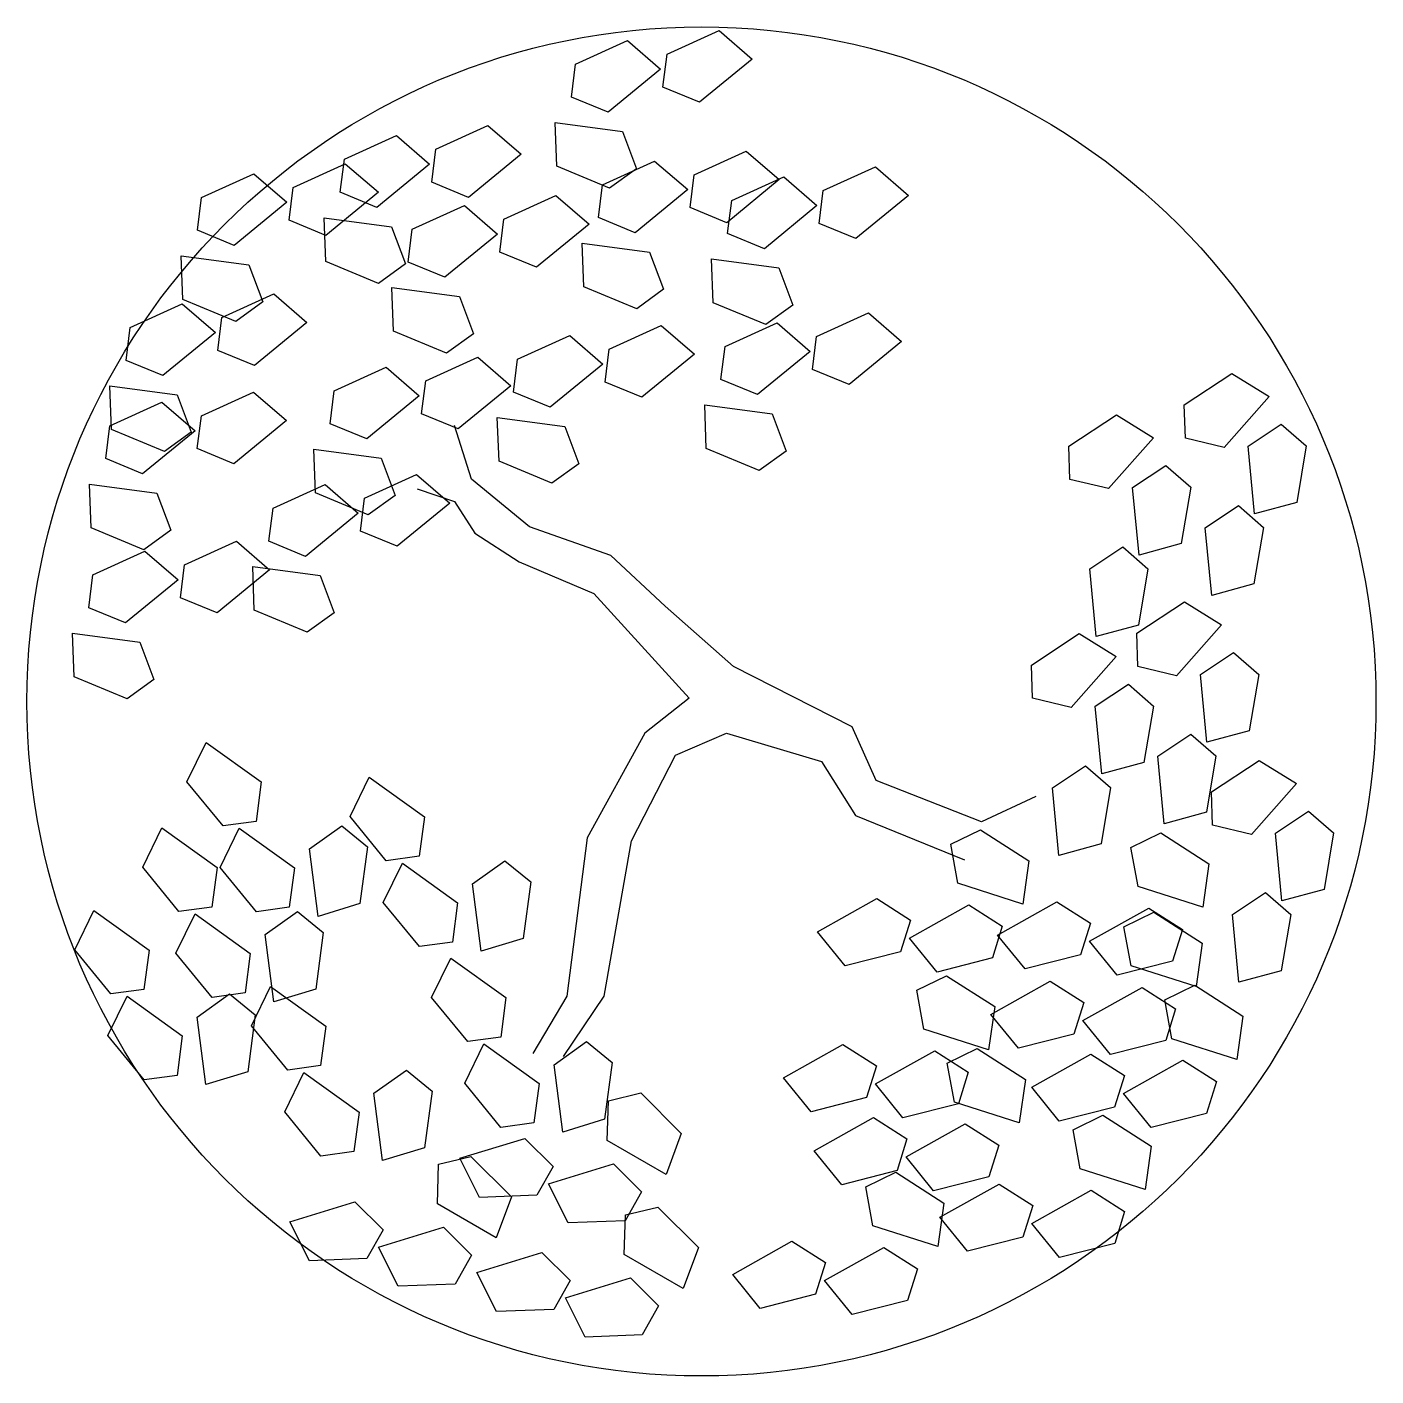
# Model space of a CAD drawing. Extents: x -2.92 to -0.69, y 7.53 to 9.77.
import ezdxf

# ---------------------------------------------------------------- set-up
doc = ezdxf.new("R2010")
doc.units = 0
doc.layers.get('0').update_dxf_attribs({"linetype": 'CONTINUOUS'})

msp = doc.modelspace()

# ---------------------------------------------------------------- linework, layer by layer
for points in [[(-1.8634, 9.7254), (-1.7772, 9.7646), (-1.7223, 9.7171), (-1.8094, 9.6456), (-1.8703, 9.6707)], [(-1.874, 9.7005), (-1.9611, 9.629), (-2.022, 9.6541), (-2.0152, 9.7087), (-1.9289, 9.7479)], [(-2.2465, 9.5677), (-2.1602, 9.6069), (-2.1054, 9.5594), (-2.1924, 9.4879), (-2.2533, 9.513)], [(-2.0489, 9.6119), (-1.9372, 9.597), (-1.914, 9.5353), (-1.9586, 9.5031), (-2.0461, 9.5394)], [(-2.2571, 9.5428), (-2.3442, 9.4713), (-2.4051, 9.4964), (-2.3982, 9.551), (-2.3119, 9.5902)], [(-1.829, 9.5007), (-1.9161, 9.4291), (-1.977, 9.4543), (-1.9702, 9.5089), (-1.8839, 9.5481)], [(-1.8184, 9.5255), (-1.7322, 9.5647), (-1.6773, 9.5173), (-1.7644, 9.4458), (-1.8253, 9.4709)], [(-2.4937, 9.4797), (-2.5807, 9.4082), (-2.6417, 9.4333), (-2.6348, 9.4879), (-2.5485, 9.5271)], [(-2.4831, 9.5045), (-2.3968, 9.5437), (-2.3419, 9.4963), (-2.429, 9.4248), (-2.4899, 9.4499)], [(-1.6044, 9.4992), (-1.5181, 9.5384), (-1.4632, 9.491), (-1.5503, 9.4195), (-1.6112, 9.4446)], [(-1.6149, 9.4743), (-1.702, 9.4028), (-1.7629, 9.428), (-1.7561, 9.4826), (-1.6698, 9.5218)], [(-2.1339, 9.4519), (-2.0476, 9.4911), (-1.9927, 9.4437), (-2.0798, 9.3722), (-2.1407, 9.3973)], [(-2.1445, 9.427), (-2.2316, 9.3555), (-2.2925, 9.3807), (-2.2856, 9.4353), (-2.1993, 9.4745)], [(-2.4319, 9.4542), (-2.3202, 9.4393), (-2.297, 9.3776), (-2.3417, 9.3454), (-2.4292, 9.3817)], [(-2.0039, 9.4121), (-1.8922, 9.3972), (-1.869, 9.3355), (-1.9136, 9.3032), (-2.0011, 9.3396)], [(-2.6685, 9.3911), (-2.5568, 9.3762), (-2.5336, 9.3145), (-2.5782, 9.2822), (-2.6658, 9.3186)], [(-1.7898, 9.3858), (-1.6781, 9.3709), (-1.6549, 9.3092), (-1.6995, 9.2769), (-1.787, 9.3133)], [(-2.6014, 9.2889), (-2.5151, 9.3281), (-2.4602, 9.2807), (-2.5473, 9.2092), (-2.6082, 9.2343)], [(-2.3193, 9.3385), (-2.2076, 9.3236), (-2.1844, 9.2619), (-2.229, 9.2296), (-2.3166, 9.266)], [(-2.612, 9.264), (-2.699, 9.1925), (-2.7599, 9.2176), (-2.7531, 9.2723), (-2.6668, 9.3115)], [(-1.6262, 9.2325), (-1.7133, 9.161), (-1.7742, 9.1862), (-1.7673, 9.2408), (-1.6811, 9.28)], [(-1.6156, 9.2574), (-1.5293, 9.2966), (-1.4745, 9.2492), (-1.5615, 9.1777), (-1.6225, 9.2028)], [(-1.9698, 9.2115), (-2.0569, 9.14), (-2.1178, 9.1652), (-2.111, 9.2198), (-2.0247, 9.259)], [(-1.9592, 9.2364), (-1.873, 9.2756), (-1.8181, 9.2282), (-1.9052, 9.1567), (-1.9661, 9.1818)], [(-2.2634, 9.1838), (-2.1771, 9.223), (-2.1223, 9.1756), (-2.2094, 9.1041), (-2.2703, 9.1292)], [(-2.274, 9.1589), (-2.3611, 9.0874), (-2.422, 9.1126), (-2.4152, 9.1672), (-2.3289, 9.2064)], [(-0.8653, 9.1578), (-0.94, 9.0735), (-1.0042, 9.0887), (-1.006, 9.1438), (-0.927, 9.1961)], [(-2.7868, 9.1755), (-2.6751, 9.1606), (-2.6519, 9.0989), (-2.6965, 9.0666), (-2.7841, 9.103)], [(-2.6458, 9.1011), (-2.7329, 9.0296), (-2.7938, 9.0548), (-2.787, 9.1094), (-2.7007, 9.1486)], [(-2.6352, 9.126), (-2.549, 9.1652), (-2.4941, 9.1178), (-2.5812, 9.0463), (-2.6421, 9.0714)], [(-1.801, 9.144), (-1.6893, 9.1291), (-1.6661, 9.0674), (-1.7108, 9.0351), (-1.7983, 9.0715)], [(-1.0568, 9.0894), (-1.1315, 9.0051), (-1.1956, 9.0203), (-1.1975, 9.0754), (-1.1184, 9.1277)], [(-2.1447, 9.123), (-2.033, 9.1081), (-2.0098, 9.0464), (-2.0544, 9.0141), (-2.1419, 9.0505)], [(-0.8895, 8.9633), (-0.9002, 9.0755), (-0.8453, 9.112), (-0.8038, 9.0758), (-0.8195, 8.9823)], [(-2.4488, 9.0704), (-2.3372, 9.0555), (-2.314, 8.9938), (-2.3586, 8.9615), (-2.4461, 8.9979)], [(-1.081, 8.8949), (-1.0916, 9.0071), (-1.0368, 9.0436), (-0.9953, 9.0074), (-1.011, 8.9139)], [(-2.8207, 9.0126), (-2.709, 8.9977), (-2.6858, 8.936), (-2.7304, 8.9037), (-2.8179, 8.9401)], [(-2.3754, 8.9644), (-2.4624, 8.8929), (-2.5234, 8.918), (-2.5165, 8.9727), (-2.4302, 9.0119)], [(-2.3648, 8.9893), (-2.2785, 9.0285), (-2.2236, 8.9811), (-2.3107, 8.9096), (-2.3716, 8.9347)], [(-0.8748, 8.9407), (-0.8905, 8.8472), (-0.9605, 8.8282), (-0.9712, 8.9404), (-0.9163, 8.9769)], [(-2.6739, 8.854), (-2.761, 8.7825), (-2.8219, 8.8076), (-2.815, 8.8623), (-2.7287, 8.9015)], [(-2.6633, 8.8789), (-2.577, 8.9181), (-2.5222, 8.8707), (-2.6092, 8.7992), (-2.6701, 8.8243)], [(-1.0663, 8.8722), (-1.0819, 8.7788), (-1.152, 8.7598), (-1.1626, 8.872), (-1.1078, 8.9085)], [(-2.5502, 8.8759), (-2.4385, 8.861), (-2.4153, 8.7993), (-2.4599, 8.767), (-2.5475, 8.8034)], [(-0.9442, 8.7793), (-1.0189, 8.695), (-1.083, 8.7102), (-1.0849, 8.7653), (-1.0058, 8.8176)], [(-2.8487, 8.7655), (-2.737, 8.7506), (-2.7138, 8.6889), (-2.7585, 8.6566), (-2.846, 8.693)], [(-1.1187, 8.7267), (-1.1934, 8.6424), (-1.2576, 8.6576), (-1.2594, 8.7127), (-1.1804, 8.765)], [(-0.9684, 8.5848), (-0.979, 8.697), (-0.9242, 8.7335), (-0.8827, 8.6973), (-0.8984, 8.6038)], [(-1.1429, 8.5322), (-1.1536, 8.6444), (-1.0987, 8.6809), (-1.0572, 8.6447), (-1.0729, 8.5512)], [(-0.9537, 8.5621), (-0.9693, 8.4687), (-1.0394, 8.4497), (-1.05, 8.5619), (-0.9952, 8.5984)], [(-2.5992, 8.4461), (-2.6592, 8.5194), (-2.6275, 8.5846), (-2.536, 8.5189), (-2.5446, 8.4535)], [(-1.1282, 8.5095), (-1.1439, 8.4161), (-1.2139, 8.3971), (-1.2246, 8.5093), (-1.1697, 8.5458)], [(-0.8202, 8.5164), (-0.8949, 8.4321), (-0.959, 8.4473), (-0.9609, 8.5024), (-0.8819, 8.5547)], [(-2.3287, 8.3883), (-2.3888, 8.4616), (-2.357, 8.5268), (-2.2655, 8.4611), (-2.2742, 8.3957)], [(-0.8444, 8.3219), (-0.8551, 8.4341), (-0.8002, 8.4706), (-0.7587, 8.4344), (-0.7744, 8.3409)], [(-2.6724, 8.3042), (-2.7324, 8.3775), (-2.7006, 8.4427), (-2.6092, 8.377), (-2.6178, 8.3116)], [(-2.5724, 8.4423), (-2.4809, 8.3765), (-2.4895, 8.3112), (-2.5441, 8.3038), (-2.6042, 8.3771)], [(-2.4419, 8.2961), (-2.4562, 8.4078), (-2.4026, 8.4461), (-2.3599, 8.4113), (-2.3725, 8.3174)], [(-1.2739, 8.3166), (-1.3812, 8.3509), (-1.3932, 8.4157), (-1.3436, 8.4396), (-1.2638, 8.3884)], [(-0.9754, 8.3114), (-1.0827, 8.3457), (-1.0947, 8.4105), (-1.0451, 8.4344), (-0.9653, 8.3833)], [(-2.1714, 8.2383), (-2.1858, 8.35), (-2.1321, 8.3883), (-2.0894, 8.3535), (-2.1021, 8.2596)], [(-2.302, 8.3845), (-2.2105, 8.3187), (-2.2191, 8.2534), (-2.2737, 8.246), (-2.3337, 8.3193)], [(-1.4764, 8.2375), (-1.5682, 8.2141), (-1.6139, 8.2704), (-1.5156, 8.3255), (-1.46, 8.2901)], [(-1.1779, 8.2323), (-1.2697, 8.2089), (-1.3154, 8.2652), (-1.2171, 8.3203), (-1.1615, 8.2849)], [(-0.8297, 8.2992), (-0.8454, 8.2058), (-0.9154, 8.1868), (-0.926, 8.299), (-0.8712, 8.3355)], [(-2.7851, 8.1675), (-2.8452, 8.2408), (-2.8134, 8.306), (-2.7219, 8.2403), (-2.7305, 8.1749)], [(-2.6456, 8.3004), (-2.5541, 8.2346), (-2.5627, 8.1693), (-2.6173, 8.1619), (-2.6774, 8.2352)], [(-2.5151, 8.1542), (-2.5294, 8.2659), (-2.4757, 8.3042), (-2.4331, 8.2694), (-2.4457, 8.1755)], [(-1.4616, 8.2601), (-1.3633, 8.3152), (-1.3077, 8.2798), (-1.3241, 8.2272), (-1.4159, 8.2038)], [(-1.1631, 8.2549), (-1.0648, 8.31), (-1.0092, 8.2746), (-1.0256, 8.222), (-1.1174, 8.1986)], [(-0.9866, 8.1799), (-1.094, 8.2142), (-1.106, 8.279), (-1.0564, 8.3029), (-0.9766, 8.2517)], [(-2.1936, 8.0886), (-2.2537, 8.1619), (-2.2219, 8.2271), (-2.1304, 8.1614), (-2.1391, 8.096)], [(-1.3303, 8.0748), (-1.4376, 8.1091), (-1.4496, 8.1739), (-1.4, 8.1978), (-1.3202, 8.1466)], [(-1.1891, 8.1008), (-1.2809, 8.0774), (-1.3266, 8.1337), (-1.2283, 8.1888), (-1.1728, 8.1534)], [(-2.7583, 8.1637), (-2.6668, 8.0979), (-2.6755, 8.0326), (-2.73, 8.0251), (-2.7901, 8.0985)], [(-2.6278, 8.0175), (-2.6421, 8.1292), (-2.5885, 8.1675), (-2.5458, 8.1327), (-2.5584, 8.0387)], [(-2.4921, 8.0413), (-2.5522, 8.1146), (-2.5204, 8.1798), (-2.4289, 8.1141), (-2.4376, 8.0487)], [(-1.1743, 8.1234), (-1.076, 8.1785), (-1.0205, 8.1431), (-1.0368, 8.0905), (-1.1286, 8.067)], [(-0.919, 8.059), (-1.0264, 8.0933), (-1.0384, 8.158), (-0.9887, 8.182), (-0.909, 8.1308)], [(-2.1669, 8.0848), (-2.0754, 8.019), (-2.084, 7.9537), (-2.1386, 7.9462), (-2.1986, 8.0195)], [(-2.0363, 7.9386), (-2.0507, 8.0503), (-1.997, 8.0886), (-1.9543, 8.0538), (-1.967, 7.9598)], [(-1.5327, 7.9957), (-1.6246, 7.9723), (-1.6702, 8.0286), (-1.5719, 8.0837), (-1.5164, 8.0483)], [(-1.5179, 8.0183), (-1.4196, 8.0734), (-1.3641, 8.038), (-1.3804, 7.9854), (-1.4723, 7.962)], [(-1.2796, 7.9539), (-1.3869, 7.9882), (-1.3989, 8.053), (-1.3493, 8.0769), (-1.2695, 8.0257)], [(-1.1215, 7.9799), (-1.2133, 7.9565), (-1.259, 8.0128), (-1.1607, 8.0679), (-1.1051, 8.0325)], [(-1.1067, 8.0025), (-1.0084, 8.0576), (-0.9529, 8.0222), (-0.9692, 7.9696), (-1.061, 7.9461)], [(-2.4654, 8.0375), (-2.3739, 7.9717), (-2.3825, 7.9064), (-2.4371, 7.8989), (-2.4971, 7.9722)], [(-2.3348, 7.8913), (-2.3492, 8.003), (-2.2955, 8.0413), (-2.2529, 8.0065), (-2.2655, 7.9125)], [(-1.8647, 7.8684), (-1.9624, 7.9246), (-1.9604, 7.9905), (-1.9069, 8.0034), (-1.8397, 7.9365)], [(-1.4821, 7.8748), (-1.5739, 7.8514), (-1.6195, 7.9077), (-1.5213, 7.9628), (-1.4657, 7.9274)], [(-1.0711, 7.8435), (-1.1784, 7.8778), (-1.1904, 7.9425), (-1.1408, 7.9665), (-1.061, 7.9153)], [(-1.4673, 7.8974), (-1.369, 7.9525), (-1.3134, 7.9171), (-1.3298, 7.8645), (-1.4216, 7.8411)], [(-2.0794, 7.8339), (-2.1741, 7.8304), (-2.2068, 7.8951), (-2.0991, 7.9282), (-2.0523, 7.8818)], [(-2.1464, 7.7633), (-2.2441, 7.8195), (-2.2421, 7.8854), (-2.1886, 7.8983), (-2.1214, 7.8314)], [(-2.0601, 7.8529), (-1.9524, 7.8859), (-1.9056, 7.8396), (-1.9327, 7.7916), (-2.0274, 7.7881)], [(-1.4147, 7.7489), (-1.522, 7.7832), (-1.534, 7.848), (-1.4844, 7.8719), (-1.4046, 7.8207)], [(-1.2735, 7.7644), (-1.3654, 7.741), (-1.411, 7.7973), (-1.3127, 7.8524), (-1.2572, 7.817)], [(-1.2587, 7.787), (-1.1604, 7.8421), (-1.1049, 7.8067), (-1.1212, 7.7541), (-1.2131, 7.7306)], [(-2.3611, 7.7288), (-2.4558, 7.7253), (-2.4885, 7.79), (-2.3808, 7.8231), (-2.334, 7.7767)], [(-1.8366, 7.6792), (-1.9342, 7.7354), (-1.9323, 7.8013), (-1.8787, 7.8142), (-1.8115, 7.7473)], [(-2.3418, 7.7478), (-2.2341, 7.7809), (-2.1873, 7.7345), (-2.2144, 7.6865), (-2.3091, 7.683)], [(-2.0512, 7.6447), (-2.1459, 7.6412), (-2.1786, 7.7059), (-2.0709, 7.739), (-2.0241, 7.6926)], [(-1.6172, 7.6698), (-1.709, 7.6464), (-1.7546, 7.7027), (-1.6564, 7.7578), (-1.6008, 7.7224)], [(-1.6024, 7.6924), (-1.5041, 7.7475), (-1.4485, 7.7121), (-1.4649, 7.6595), (-1.5567, 7.636)], [(-2.0319, 7.6637), (-1.9242, 7.6968), (-1.8774, 7.6504), (-1.9045, 7.6024), (-1.9992, 7.5989)]]:
    msp.add_lwpolyline(points, close=True)
for points in [[(-1.2522, 8.4948), (-1.3424, 8.4528), (-1.5169, 8.5211), (-1.5564, 8.6105), (-1.7535, 8.7104), (-1.8663, 8.8103), (-1.9564, 8.8944), (-2.0915, 8.9417), (-2.1873, 9.0206), (-2.2154, 9.1099)], [(-2.2774, 9.0048), (-2.2154, 8.9838), (-2.1817, 8.9312), (-2.1084, 8.8839), (-1.9845, 8.8313), (-1.8268, 8.6578), (-1.9, 8.6), (-1.9958, 8.4265), (-2.0295, 8.1636), (-2.0859, 8.069)], [(-2.0352, 8.0638), (-1.9676, 8.1636), (-1.9225, 8.4212), (-1.8493, 8.5632), (-1.7648, 8.6), (-1.6071, 8.5527), (-1.5508, 8.4633), (-1.3705, 8.3897)]]:
    msp.add_lwpolyline(points)
msp.add_circle((-1.8063, 8.6523), 1.118)

doc.saveas('drawing.dxf')
